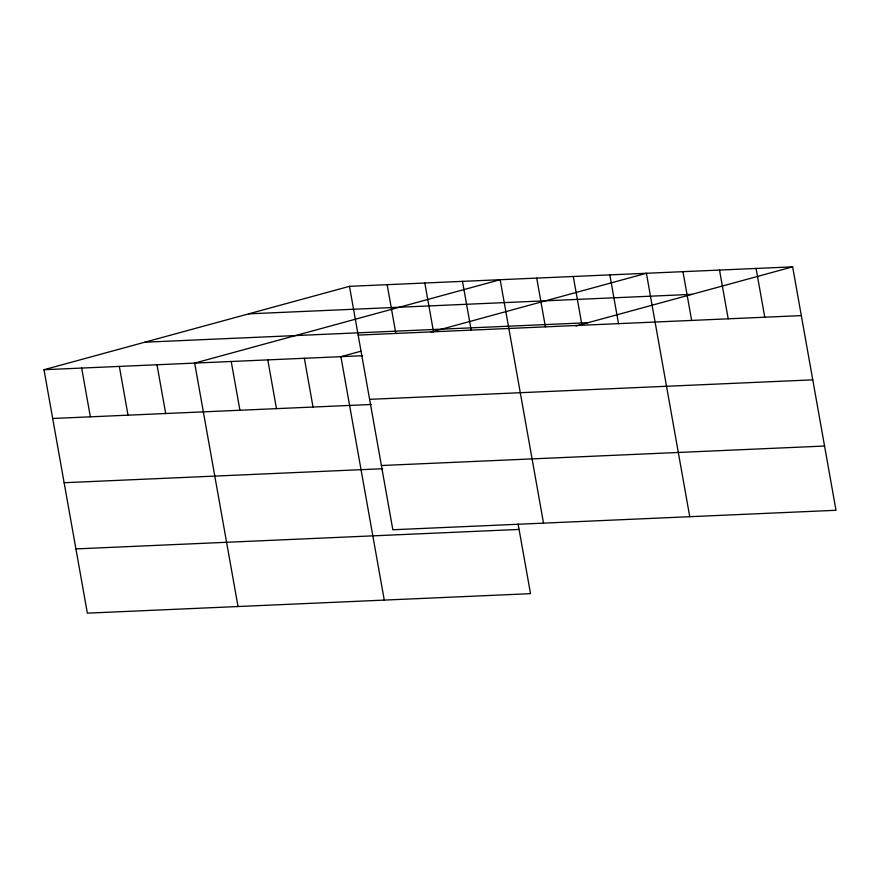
<?xml version="1.0" encoding="UTF-8"?>
<svg xmlns="http://www.w3.org/2000/svg" width="880" height="880" viewBox="0 0 880 880"><rect width="100%" height="100%" fill="white"/><g stroke="black" fill="none" stroke-linecap="round" stroke-linejoin="round"><path stroke-width="1.32" d="M518.111 524.029L530.519 593.67L87.362 613.151L44 369.721L349.481 286.33L792.638 266.849L836 510.279L392.843 529.76L349.481 286.33M360.811 351.241L340.912 356.675L384.274 600.094M431.112 332.046L646.393 273.273L689.755 516.703M576.026 325.985L792.638 266.849M248.677 313.852L691.834 294.371M144.815 342.199L587.961 322.718M358.171 335.093L801.328 315.601M44 369.721L362.582 355.718M369.611 399.333L812.768 379.852M52.69 418.484L371.261 404.481M381.403 465.52L824.56 446.039M64.13 482.724L382.712 468.721M75.922 548.911L519.068 529.43M756.074 268.455L764.764 317.218M719.521 270.061L728.2 318.824M682.957 271.667L691.647 320.43M609.84 274.89L618.519 323.642M573.276 276.496L581.966 325.248M536.712 278.102L545.402 326.854M543.521 523.138L500.159 279.708L194.667 363.099L238.029 606.529M462.484 281.358L471.174 330.121M424.82 283.019L433.51 331.782M387.156 284.68L395.835 333.432M304.348 358.281L313.038 407.033M267.795 359.887L276.474 408.639M231.231 361.493L239.921 410.245M157.003 364.76L165.693 413.512M119.339 366.41L128.018 415.173M81.664 368.071L90.354 416.823"/></g></svg>
